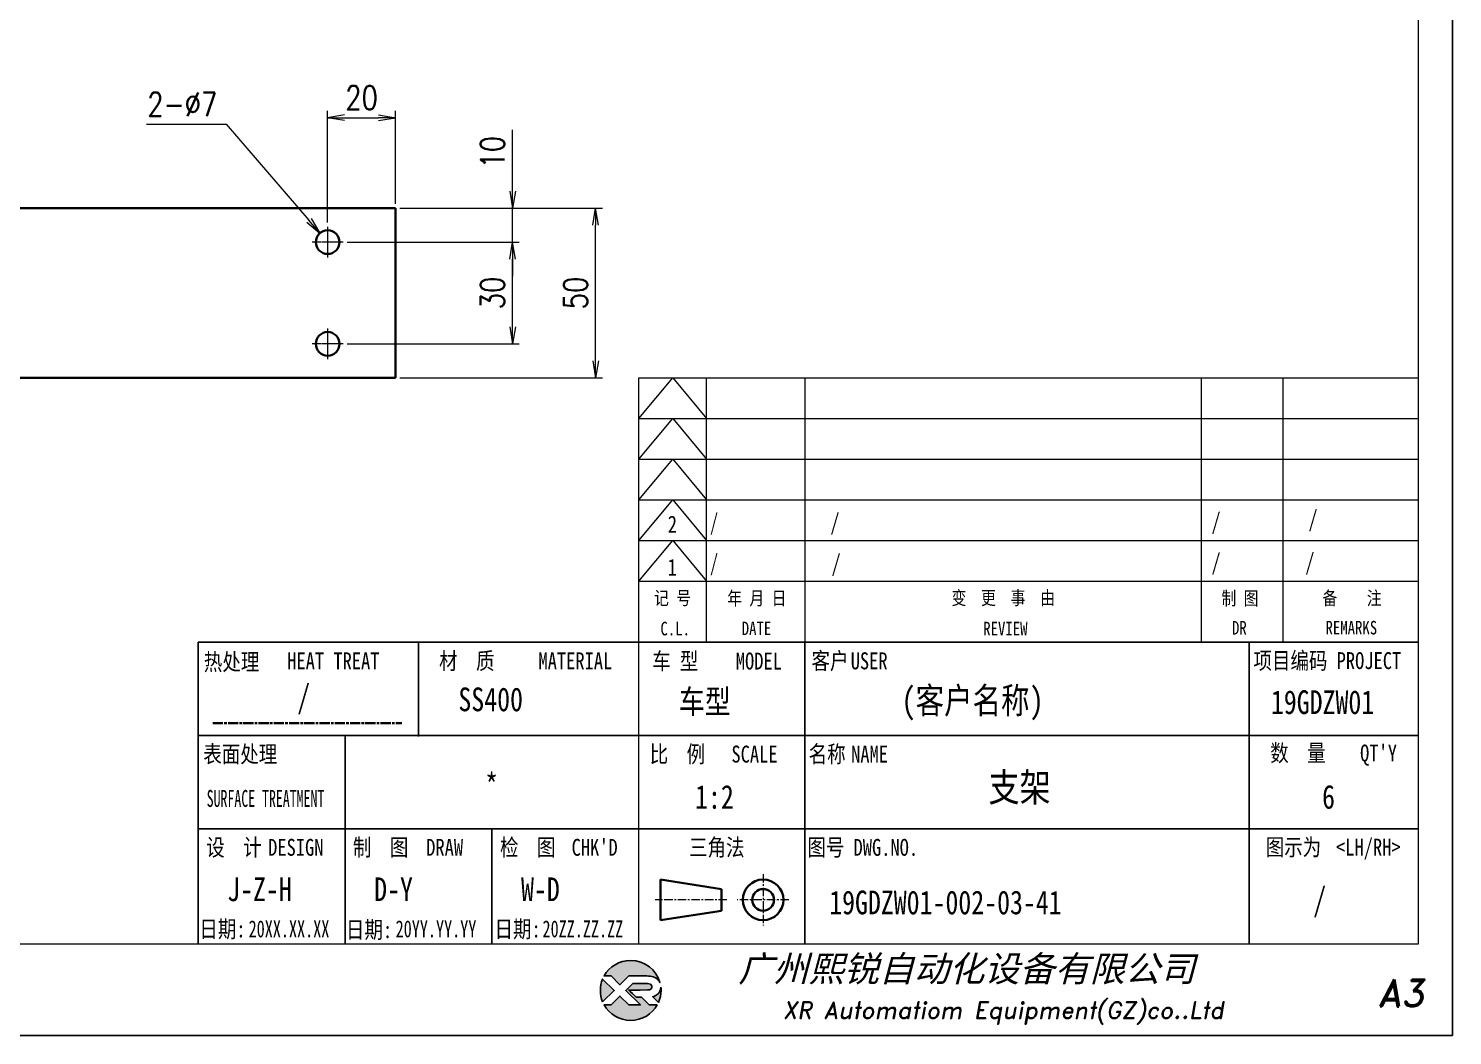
# Model space of a CAD drawing. Header units: millimetres. Extents: x 1333 to 142399, y -42879 to -5704.
# Drawn here: x 75319.3 to 75739.3, y -11024 to -10727 of the extents above; entities that cross this region are included whole.
import ezdxf
from ezdxf.enums import TextEntityAlignment as Align

# ---------------------------------------------------------------- set-up
doc = ezdxf.new("R2010")
doc.units = ezdxf.units.MM
doc.header["$LTSCALE"] = 0.5
doc.linetypes.add('AM_ISO08W050x2', pattern=[9, 6, -0.75, 1.5, -0.75])
doc.linetypes.add('CENTER', pattern=[2, 1.25, -0.25, 0.25, -0.25])
for name, color, linetype in [('DIM', 3, 'Continuous'), ('layer 1', 7, 'Continuous'), ('图\\M+19E79\\M+195B6\\M+18E9A', 7, 'Continuous'), ('图号', 7, 'Continuous'), ('图名', 7, 'Continuous'), ('数量', 7, 'Continuous'), ('材质', 7, 'Continuous'), ('表面处理', 7, 'Continuous'), ('车型', 7, 'Continuous')]:
    doc.layers.add(name, color=color, linetype=linetype)
for name, color, linetype, lineweight in [('中心线', 2, 'AM_ISO08W050x2', 18), ('图框', 7, 'Continuous', 18), ('热处理', 7, 'Continuous', 20), ('粗实线', 7, 'Continuous', 35), ('粗点划线', 6, 'AM_ISO08W050x2', 35)]:
    doc.layers.add(name, color=color, linetype=linetype, lineweight=lineweight)
doc.layers.add('打印', color=7, linetype='Continuous', lineweight=15, plot=False)
doc.layers.add('打印-禁用', color=7, linetype='Continuous', lineweight=15, plot=False)
doc.styles.add('DIM', font='romans.shx', dxfattribs={"width": 0.8, "bigfont": 'bigfont.shx'})
doc.styles.add('STYLE1', font='')
doc.styles.add('国标', font='simfang.ttf', dxfattribs={"width": 0.8})
doc.styles.add('标题\\M+18E9A', font='romand.shx', dxfattribs={"oblique": 10, "bigfont": 'bigfont.shx'})
doc.styles.get('STYLE1').set_extended_font_data('SimSun')
doc.dimstyles.new('XR 1-2$0', dxfattribs={"dimscale": 2, "dimtxt": 3.5, "dimasz": 2.5, "dimexe": 1, "dimexo": 0.625, "dimgap": 1.2, "dimtad": 1, "dimdsep": 46, "dimtxsty": 'DIM', "dimblk": 'OPEN', "dimcen": 0, "dimclrd": 8, "dimclre": 8, "dimclrt": 2, "dimazin": 2, "dimtfac": 0.5, "dimtmove": 0, "dimatfit": 3, "dimldrblk": 'OPEN', "dimfxl": 0, "dimtolj": 2, "dimlwd": 13, "dimlwe": 13, "dimarcsym": 0})
doc.dimstyles.new('XR 1-2$3', dxfattribs={"dimscale": 2, "dimtxt": 3.5, "dimasz": 2.5, "dimexe": 1, "dimexo": 0.625, "dimgap": 1.2, "dimtad": 1, "dimtoh": 1, "dimdsep": 46, "dimtxsty": 'DIM', "dimblk": 'OPEN', "dimcen": 0, "dimclrd": 8, "dimclre": 8, "dimclrt": 2, "dimazin": 2, "dimtfac": 0.5, "dimtofl": 0, "dimtmove": 0, "dimatfit": 3, "dimldrblk": 'OPEN', "dimfxl": 0, "dimtolj": 2, "dimlwd": 18, "dimlwe": 18, "dimarcsym": 0})

# ---------------------------------------------------------------- blocks, each defined once
blk = doc.blocks.new('XR')
at = {"true_color": 0xfc8000}
h = blk.add_hatch(color=30, dxfattribs=at)
h.set_gradient(color1=(252, 128, 0), rotation=240, one_color=1, tint=1, name='INVCURVED')
edge = h.paths.add_edge_path()
edge.add_spline(control_points=[(-434.18, -5928.47), (-433.9, -5928.74), (-433.63, -5929.01), (-433.63, -5929.01), (-433.63, -5929.01), (-433.63, -5929.01), (-433.36, -5928.74), (-433.09, -5928.47)], knot_values=[0.5625, 0.5625, 0.5625, 0.5625, 0.625, 0.625, 0.625, 0.625, 0.6875, 0.6875, 0.6875, 0.6875], degree=3, periodic=0)
edge.add_spline(control_points=[(-433.09, -5928.47), (-432.82, -5928.2), (-432.54, -5927.93), (-432.54, -5927.93), (-432.54, -5927.93), (-432.54, -5927.93), (-432.04, -5927.93), (-431.53, -5927.93)], knot_values=[0.4375, 0.4375, 0.4375, 0.4375, 0.5, 0.5, 0.5, 0.5, 0.5625, 0.5625, 0.5625, 0.5625], degree=3, periodic=0)
edge.add_spline(control_points=[(-431.53, -5927.93), (-431.03, -5927.93), (-430.52, -5927.93), (-430.52, -5927.93), (-430.52, -5927.93), (-430, -5927.93), (-429.43, -5927.96), (-429.01, -5928.33)], knot_values=[0.25, 0.25, 0.25, 0.25, 0.3125, 0.3125, 0.3125, 0.3125, 0.4375, 0.4375, 0.4375, 0.4375], degree=3, periodic=0)
edge.add_spline(control_points=[(-429.01, -5928.33), (-428.88, -5928.44), (-428.78, -5928.59), (-428.71, -5928.75)], knot_values=[0.125, 0.125, 0.125, 0.125, 0.25, 0.25, 0.25, 0.25], degree=3, periodic=0)
edge.add_spline(control_points=[(-428.71, -5928.75), (-429.13, -5927.18), (-430.58, -5926.02), (-432.31, -5926.02)], knot_values=[0, 0, 0, 0, 0.125, 0.125, 0.125, 0.125], degree=3, periodic=0)
edge.add_spline(control_points=[(-432.31, -5926.02), (-433.72, -5926.02), (-434.94, -5926.79), (-435.58, -5927.93)], knot_values=[0.875, 0.875, 0.875, 0.875, 1, 1, 1, 1], degree=3, periodic=0)
edge.add_spline(control_points=[(-435.58, -5927.93), (-435.58, -5927.93), (-434.72, -5927.93), (-434.72, -5927.93), (-434.72, -5927.93), (-434.72, -5927.93), (-434.45, -5928.2), (-434.18, -5928.47)], knot_values=[0.6875, 0.6875, 0.6875, 0.6875, 0.8125, 0.8125, 0.8125, 0.8125, 0.875, 0.875, 0.875, 0.875], degree=3, periodic=0)
edge = h.paths.add_edge_path()
edge.add_spline(control_points=[(-434.79, -5929.26), (-435.04, -5929.02), (-435.34, -5928.72), (-435.54, -5928.53)], knot_values=[0.562504, 0.562504, 0.562504, 0.562504, 0.656252, 0.656252, 0.656252, 0.656252], degree=3, periodic=0)
edge.add_spline(control_points=[(-435.54, -5928.53), (-435.67, -5928.4), (-435.76, -5928.31), (-435.76, -5928.31), (-435.76, -5928.31), (-435.94, -5928.74), (-436.03, -5929.21), (-436.03, -5929.71)], knot_values=[0.25, 0.25, 0.25, 0.25, 0.312504, 0.312504, 0.312504, 0.312504, 0.562504, 0.562504, 0.562504, 0.562504], degree=3, periodic=0)
edge.add_spline(control_points=[(-436.03, -5929.71), (-436.03, -5930.2), (-435.94, -5930.67), (-435.76, -5931.1), (-435.76, -5931.1), (-435.4, -5930.75), (-435.05, -5930.4)], knot_values=[0.874998, 0.874998, 0.874998, 0.874998, 1.124998, 1.124998, 1.124998, 1.25, 1.25, 1.25, 1.25], degree=3, periodic=0)
edge.add_spline(control_points=[(-435.05, -5930.4), (-434.7, -5930.05), (-434.34, -5929.71), (-434.34, -5929.71), (-434.34, -5929.71), (-434.34, -5929.71), (-434.34, -5929.71), (-434.34, -5929.71)], knot_values=[0.749878, 0.749878, 0.749878, 0.749878, 0.874875, 0.874875, 0.874875, 0.874875, 0.874998, 0.874998, 0.874998, 0.874998], degree=3, periodic=0)
edge.add_spline(control_points=[(-434.34, -5929.71), (-434.34, -5929.71), (-434.34, -5929.71), (-434.34, -5929.71)], knot_values=[0.749634, 0.749634, 0.749634, 0.749634, 0.749817, 0.749817, 0.749817, 0.749817], degree=3, periodic=0)
edge.add_spline(control_points=[(-434.35, -5929.7), (-434.35, -5929.7), (-434.35, -5929.7), (-434.35, -5929.7)], knot_values=[0.738281, 0.738281, 0.738281, 0.738281, 0.742188, 0.742188, 0.742188, 0.742188], degree=3, periodic=0)
edge.add_spline(control_points=[(-434.35, -5929.7), (-434.36, -5929.69), (-434.37, -5929.68), (-434.38, -5929.67)], knot_values=[0.726563, 0.726563, 0.726563, 0.726563, 0.738281, 0.738281, 0.738281, 0.738281], degree=3, periodic=0)
edge.add_spline(control_points=[(-434.38, -5929.67), (-434.38, -5929.66), (-434.39, -5929.65), (-434.4, -5929.65)], knot_values=[0.718751, 0.718751, 0.718751, 0.718751, 0.726563, 0.726563, 0.726563, 0.726563], degree=3, periodic=0)
edge.add_spline(control_points=[(-434.4, -5929.65), (-434.42, -5929.63), (-434.45, -5929.6), (-434.47, -5929.58)], knot_values=[0.703126, 0.703126, 0.703126, 0.703126, 0.718751, 0.718751, 0.718751, 0.718751], degree=3, periodic=0)
edge.add_spline(control_points=[(-434.47, -5929.58), (-434.5, -5929.55), (-434.53, -5929.52), (-434.56, -5929.49)], knot_values=[0.687501, 0.687501, 0.687501, 0.687501, 0.703126, 0.703126, 0.703126, 0.703126], degree=3, periodic=0)
edge.add_spline(control_points=[(-434.56, -5929.49), (-434.63, -5929.42), (-434.71, -5929.35), (-434.79, -5929.26)], knot_values=[0.656252, 0.656252, 0.656252, 0.656252, 0.687501, 0.687501, 0.687501, 0.687501], degree=3, periodic=0)
at = {"true_color": 0x0348ff}
h = blk.add_hatch(color=160, dxfattribs=at)
h.set_gradient(color1=(3, 72, 255), color2=(0, 41, 153), one_color=1, tint=0.3, name='HEMISPHERICAL')
edge = h.paths.add_edge_path()
edge.add_spline(control_points=[(-432.54, -5929.67), (-432.26, -5929.95), (-431.94, -5930.23), (-431.66, -5930.51), (-431.66, -5930.51), (-431.66, -5930.51), (-431.66, -5930.51), (-431.66, -5930.51)], knot_values=[0.736842, 0.736842, 0.736842, 0.736842, 0.789474, 0.789474, 0.789474, 0.789474, 0.802633, 0.802633, 0.802633, 0.802633], degree=3, periodic=0)
edge.add_spline(control_points=[(-431.66, -5930.51), (-431.65, -5930.51), (-431.65, -5930.52), (-431.65, -5930.52)], knot_values=[0.802633, 0.802633, 0.802633, 0.802633, 0.815791, 0.815791, 0.815791, 0.815791], degree=3, periodic=0)
edge.add_spline(control_points=[(-431.65, -5930.52), (-431.64, -5930.53), (-431.64, -5930.53), (-431.64, -5930.53)], knot_values=[0.815791, 0.815791, 0.815791, 0.815791, 0.82237, 0.82237, 0.82237, 0.82237], degree=3, periodic=0)
edge.add_spline(control_points=[(-431.64, -5930.53), (-431.64, -5930.53), (-431.64, -5930.53), (-431.63, -5930.54)], knot_values=[0.82237, 0.82237, 0.82237, 0.82237, 0.828949, 0.828949, 0.828949, 0.828949], degree=3, periodic=0)
edge.add_spline(control_points=[(-431.63, -5930.54), (-431.63, -5930.54), (-431.63, -5930.54), (-431.63, -5930.54), (-431.63, -5930.54), (-431.63, -5930.54), (-431.59, -5930.54), (-431.52, -5930.54)], knot_values=[0.841901, 0.841901, 0.841901, 0.841901, 0.842105, 0.842105, 0.842105, 0.842105, 0.855264, 0.855264, 0.855264, 0.855264], degree=3, periodic=0)
edge.add_spline(control_points=[(-431.52, -5930.54), (-431.46, -5930.54), (-431.38, -5930.54), (-431.3, -5930.54)], knot_values=[0.855264, 0.855264, 0.855264, 0.855264, 0.868422, 0.868422, 0.868422, 0.868422], degree=3, periodic=0)
edge.add_spline(control_points=[(-431.3, -5930.54), (-431.26, -5930.54), (-431.22, -5930.54), (-431.18, -5930.54)], knot_values=[0.868422, 0.868422, 0.868422, 0.868422, 0.875, 0.875, 0.875, 0.875], degree=3, periodic=0)
edge.add_spline(control_points=[(-431.18, -5930.54), (-431.14, -5930.54), (-431.1, -5930.54), (-431.07, -5930.54)], knot_values=[0.875, 0.875, 0.875, 0.875, 0.881579, 0.881579, 0.881579, 0.881579], degree=3, periodic=0)
edge.add_spline(control_points=[(-431.07, -5930.54), (-431.05, -5930.54), (-431.04, -5930.54), (-431.03, -5930.54)], knot_values=[0.881579, 0.881579, 0.881579, 0.881579, 0.884869, 0.884869, 0.884869, 0.884869], degree=3, periodic=0)
edge.add_spline(control_points=[(-431.03, -5930.54), (-431.02, -5930.54), (-431, -5930.54), (-431, -5930.54)], knot_values=[0.884869, 0.884869, 0.884869, 0.884869, 0.888158, 0.888158, 0.888158, 0.888158], degree=3, periodic=0)
edge.add_spline(control_points=[(-431, -5930.54), (-430.99, -5930.54), (-430.99, -5930.54), (-430.98, -5930.54)], knot_values=[0.888158, 0.888158, 0.888158, 0.888158, 0.889803, 0.889803, 0.889803, 0.889803], degree=3, periodic=0)
edge.add_spline(control_points=[(-430.98, -5930.54), (-430.98, -5930.54), (-430.98, -5930.54), (-430.97, -5930.54)], knot_values=[0.889803, 0.889803, 0.889803, 0.889803, 0.891447, 0.891447, 0.891447, 0.891447], degree=3, periodic=0)
edge.add_spline(control_points=[(-430.97, -5930.54), (-430.97, -5930.54), (-430.97, -5930.54), (-430.97, -5930.54)], knot_values=[0.891447, 0.891447, 0.891447, 0.891447, 0.89227, 0.89227, 0.89227, 0.89227], degree=3, periodic=0)
edge.add_spline(control_points=[(-430.97, -5930.54), (-430.97, -5930.54), (-430.97, -5930.54), (-430.97, -5930.54)], knot_values=[0.89227, 0.89227, 0.89227, 0.89227, 0.893092, 0.893092, 0.893092, 0.893092], degree=3, periodic=0)
edge.add_spline(control_points=[(-430.97, -5930.54), (-430.97, -5930.54), (-430.97, -5930.54), (-430.97, -5930.54)], knot_values=[0.893092, 0.893092, 0.893092, 0.893092, 0.893503, 0.893503, 0.893503, 0.893503], degree=3, periodic=0)
edge.add_spline(control_points=[(-430.97, -5930.54), (-430.97, -5930.54), (-430.97, -5930.54), (-430.97, -5930.54)], knot_values=[0.893503, 0.893503, 0.893503, 0.893503, 0.893914, 0.893914, 0.893914, 0.893914], degree=3, periodic=0)
edge.add_spline(control_points=[(-430.97, -5930.54), (-430.97, -5930.54), (-430.97, -5930.54), (-430.97, -5930.54)], knot_values=[0.893914, 0.893914, 0.893914, 0.893914, 0.89412, 0.89412, 0.89412, 0.89412], degree=3, periodic=0)
edge.add_spline(control_points=[(-430.97, -5930.54), (-430.97, -5930.54), (-430.97, -5930.54), (-430.97, -5930.54)], knot_values=[0.89412, 0.89412, 0.89412, 0.89412, 0.894326, 0.894326, 0.894326, 0.894326], degree=3, periodic=0)
edge.add_spline(control_points=[(-430.97, -5930.54), (-430.97, -5930.54), (-430.97, -5930.54), (-430.97, -5930.54)], knot_values=[0.894428, 0.894428, 0.894428, 0.894428, 0.894531, 0.894531, 0.894531, 0.894531], degree=3, periodic=0)
edge.add_spline(control_points=[(-430.97, -5930.54), (-430.97, -5930.54), (-430.97, -5930.54), (-430.97, -5930.54)], knot_values=[0.894531, 0.894531, 0.894531, 0.894531, 0.894583, 0.894583, 0.894583, 0.894583], degree=3, periodic=0)
edge.add_spline(control_points=[(-430.97, -5930.54), (-430.97, -5930.54), (-430.97, -5930.54), (-430.97, -5930.54), (-430.97, -5930.54), (-430.97, -5930.54), (-430.73, -5930.78), (-430.49, -5931.01)], knot_values=[0.894685, 0.894685, 0.894685, 0.894685, 0.894737, 0.894737, 0.894737, 0.894737, 0.921052, 0.921052, 0.921052, 0.921052], degree=3, periodic=0)
edge.add_spline(control_points=[(-430.49, -5931.01), (-430.26, -5931.24), (-430.02, -5931.48), (-430.02, -5931.48)], knot_values=[0.921052, 0.921052, 0.921052, 0.921052, 0.947368, 0.947368, 0.947368, 0.947368], degree=3, periodic=0)
edge.add_spline(control_points=[(-430.02, -5931.48), (-430.02, -5931.48), (-430.02, -5931.48), (-430.02, -5931.48)], knot_values=[0.947522, 0.947522, 0.947522, 0.947522, 0.947573, 0.947573, 0.947573, 0.947573], degree=3, periodic=0)
edge.add_spline(control_points=[(-430.02, -5931.48), (-430.02, -5931.48), (-430.02, -5931.48), (-430.02, -5931.48)], knot_values=[0.947573, 0.947573, 0.947573, 0.947573, 0.947676, 0.947676, 0.947676, 0.947676], degree=3, periodic=0)
edge.add_spline(control_points=[(-430.02, -5931.48), (-430.02, -5931.48), (-430.02, -5931.48), (-430.02, -5931.48)], knot_values=[0.947676, 0.947676, 0.947676, 0.947676, 0.947779, 0.947779, 0.947779, 0.947779], degree=3, periodic=0)
edge.add_spline(control_points=[(-430.02, -5931.48), (-430.02, -5931.48), (-430.02, -5931.48), (-430.02, -5931.48)], knot_values=[0.947779, 0.947779, 0.947779, 0.947779, 0.947984, 0.947984, 0.947984, 0.947984], degree=3, periodic=0)
edge.add_spline(control_points=[(-430.02, -5931.48), (-430.02, -5931.48), (-430.02, -5931.48), (-430.02, -5931.48)], knot_values=[0.947984, 0.947984, 0.947984, 0.947984, 0.94819, 0.94819, 0.94819, 0.94819], degree=3, periodic=0)
edge.add_spline(control_points=[(-430.02, -5931.48), (-430.02, -5931.48), (-430.02, -5931.48), (-430.02, -5931.48)], knot_values=[0.94819, 0.94819, 0.94819, 0.94819, 0.948601, 0.948601, 0.948601, 0.948601], degree=3, periodic=0)
edge.add_spline(control_points=[(-430.02, -5931.48), (-430.02, -5931.48), (-430.02, -5931.48), (-430.02, -5931.48)], knot_values=[0.948601, 0.948601, 0.948601, 0.948601, 0.949012, 0.949012, 0.949012, 0.949012], degree=3, periodic=0)
edge.add_spline(control_points=[(-430.02, -5931.48), (-430.02, -5931.48), (-430.01, -5931.48), (-430.01, -5931.48)], knot_values=[0.949012, 0.949012, 0.949012, 0.949012, 0.949834, 0.949834, 0.949834, 0.949834], degree=3, periodic=0)
edge.add_spline(control_points=[(-430.01, -5931.48), (-430.01, -5931.48), (-430.01, -5931.48), (-430.01, -5931.48)], knot_values=[0.949834, 0.949834, 0.949834, 0.949834, 0.950657, 0.950657, 0.950657, 0.950657], degree=3, periodic=0)
edge.add_spline(control_points=[(-430.01, -5931.48), (-430.01, -5931.48), (-430, -5931.48), (-430, -5931.48)], knot_values=[0.950657, 0.950657, 0.950657, 0.950657, 0.952301, 0.952301, 0.952301, 0.952301], degree=3, periodic=0)
edge.add_spline(control_points=[(-430, -5931.48), (-429.99, -5931.48), (-429.98, -5931.48), (-429.98, -5931.48)], knot_values=[0.952301, 0.952301, 0.952301, 0.952301, 0.953946, 0.953946, 0.953946, 0.953946], degree=3, periodic=0)
edge.add_spline(control_points=[(-429.98, -5931.48), (-429.96, -5931.48), (-429.95, -5931.48), (-429.93, -5931.48)], knot_values=[0.953946, 0.953946, 0.953946, 0.953946, 0.957236, 0.957236, 0.957236, 0.957236], degree=3, periodic=0)
edge.add_spline(control_points=[(-429.93, -5931.48), (-429.91, -5931.48), (-429.89, -5931.48), (-429.87, -5931.48)], knot_values=[0.957236, 0.957236, 0.957236, 0.957236, 0.960525, 0.960525, 0.960525, 0.960525], degree=3, periodic=0)
edge.add_spline(control_points=[(-429.87, -5931.48), (-429.82, -5931.48), (-429.77, -5931.48), (-429.71, -5931.48)], knot_values=[0.960525, 0.960525, 0.960525, 0.960525, 0.967104, 0.967104, 0.967104, 0.967104], degree=3, periodic=0)
edge.add_spline(control_points=[(-429.71, -5931.48), (-429.65, -5931.48), (-429.59, -5931.48), (-429.53, -5931.48)], knot_values=[0.967104, 0.967104, 0.967104, 0.967104, 0.973683, 0.973683, 0.973683, 0.973683], degree=3, periodic=0)
edge.add_spline(control_points=[(-429.53, -5931.48), (-429.41, -5931.48), (-429.29, -5931.48), (-429.19, -5931.48)], knot_values=[0.973683, 0.973683, 0.973683, 0.973683, 0.98684, 0.98684, 0.98684, 0.98684], degree=3, periodic=0)
edge.add_spline(control_points=[(-429.19, -5931.48), (-429.1, -5931.48), (-429.04, -5931.48), (-429.04, -5931.48), (-429.67, -5932.62), (-430.9, -5933.39), (-432.31, -5933.39)], knot_values=[0.98684, 0.98684, 0.98684, 0.98684, 1, 1, 1, 1.052632, 1.052632, 1.052632, 1.052632], degree=3, periodic=0)
edge.add_spline(control_points=[(-432.31, -5933.39), (-433.72, -5933.39), (-434.94, -5932.62), (-435.58, -5931.48), (-435.58, -5931.48), (-435.58, -5931.48), (-435.36, -5931.48), (-435.15, -5931.48)], knot_values=[0.052632, 0.052632, 0.052632, 0.052632, 0.105263, 0.105263, 0.105263, 0.105263, 0.131579, 0.131579, 0.131579, 0.131579], degree=3, periodic=0)
edge.add_spline(control_points=[(-435.15, -5931.48), (-434.93, -5931.48), (-434.72, -5931.48), (-434.72, -5931.48), (-434.72, -5931.48), (-434.72, -5931.48), (-434.45, -5931.21), (-434.18, -5930.94)], knot_values=[0.131579, 0.131579, 0.131579, 0.131579, 0.157895, 0.157895, 0.157895, 0.157895, 0.184211, 0.184211, 0.184211, 0.184211], degree=3, periodic=0)
edge.add_spline(control_points=[(-434.18, -5930.94), (-433.9, -5930.67), (-433.63, -5930.4), (-433.63, -5930.4), (-433.63, -5930.4), (-433.63, -5930.4), (-433.36, -5930.67), (-433.09, -5930.94)], knot_values=[0.184211, 0.184211, 0.184211, 0.184211, 0.210526, 0.210526, 0.210526, 0.210526, 0.236842, 0.236842, 0.236842, 0.236842], degree=3, periodic=0)
edge.add_spline(control_points=[(-433.09, -5930.94), (-432.82, -5931.21), (-432.54, -5931.48), (-432.54, -5931.48), (-432.54, -5931.48), (-432.54, -5931.48), (-432.19, -5931.48), (-431.83, -5931.48)], knot_values=[0.236842, 0.236842, 0.236842, 0.236842, 0.263158, 0.263158, 0.263158, 0.263158, 0.289474, 0.289474, 0.289474, 0.289474], degree=3, periodic=0)
edge.add_spline(control_points=[(-431.83, -5931.48), (-431.48, -5931.48), (-431.12, -5931.48), (-431.12, -5931.48), (-431.12, -5931.48), (-431.12, -5931.48), (-431.57, -5931.03), (-432.02, -5930.59)], knot_values=[0.289474, 0.289474, 0.289474, 0.289474, 0.315789, 0.315789, 0.315789, 0.315789, 0.342105, 0.342105, 0.342105, 0.342105], degree=3, periodic=0)
edge.add_spline(control_points=[(-432.02, -5930.59), (-432.47, -5930.15), (-432.92, -5929.71), (-432.92, -5929.71), (-432.92, -5929.71), (-432.92, -5929.71), (-432.71, -5929.5), (-432.5, -5929.29)], knot_values=[0.342105, 0.342105, 0.342105, 0.342105, 0.368421, 0.368421, 0.368421, 0.368421, 0.394737, 0.394737, 0.394737, 0.394737], degree=3, periodic=0)
edge.add_spline(control_points=[(-432.5, -5929.29), (-432.3, -5929.09), (-432.09, -5928.88), (-432.09, -5928.88)], knot_values=[0.394737, 0.394737, 0.394737, 0.394737, 0.421053, 0.421053, 0.421053, 0.421053], degree=3, periodic=0)
edge.add_spline(control_points=[(-432.09, -5928.88), (-432.09, -5928.88), (-432.06, -5928.86), (-432.06, -5928.86)], knot_values=[0.421053, 0.421053, 0.421053, 0.421053, 0.473684, 0.473684, 0.473684, 0.473684], degree=3, periodic=0)
edge.add_spline(control_points=[(-432.06, -5928.86), (-432.06, -5928.86), (-432.06, -5928.86), (-432.06, -5928.86), (-432.06, -5928.86), (-432.06, -5928.86), (-430.4, -5928.86), (-430.26, -5928.86)], knot_values=[0.473684, 0.473684, 0.473684, 0.473684, 0.473684, 0.473684, 0.473684, 0.473684, 0.526316, 0.526316, 0.526316, 0.526316], degree=3, periodic=0)
edge.add_spline(control_points=[(-430.26, -5928.86), (-429.54, -5928.86), (-429.62, -5929.4), (-429.83, -5929.55)], knot_values=[0.526316, 0.526316, 0.526316, 0.526316, 0.578947, 0.578947, 0.578947, 0.578947], degree=3, periodic=0)
edge.add_spline(control_points=[(-429.83, -5929.55), (-429.94, -5929.62), (-430.08, -5929.65), (-430.26, -5929.65), (-430.26, -5929.65), (-430.26, -5929.65), (-430.48, -5929.65), (-430.71, -5929.66)], knot_values=[0.578947, 0.578947, 0.578947, 0.578947, 0.631579, 0.631579, 0.631579, 0.631579, 0.657895, 0.657895, 0.657895, 0.657895], degree=3, periodic=0)
edge.add_spline(control_points=[(-430.71, -5929.66), (-430.93, -5929.66), (-431.15, -5929.67), (-431.15, -5929.67), (-431.15, -5929.67), (-431.15, -5929.67), (-432.54, -5929.67), (-432.54, -5929.67)], knot_values=[0.657895, 0.657895, 0.657895, 0.657895, 0.684211, 0.684211, 0.684211, 0.684211, 0.736842, 0.736842, 0.736842, 0.736842], degree=3, periodic=0)
edge = h.paths.add_edge_path()
edge.add_spline(control_points=[(-428.6, -5929.32), (-428.61, -5929.67), (-428.76, -5930), (-429.06, -5930.22)], knot_values=[0.8, 0.8, 0.8, 0.8, 1, 1, 1, 1], degree=3, periodic=0)
edge.add_spline(control_points=[(-429.06, -5930.22), (-429.22, -5930.34), (-429.41, -5930.43), (-429.61, -5930.48)], knot_values=[0.6, 0.6, 0.6, 0.6, 0.8, 0.8, 0.8, 0.8], degree=3, periodic=0)
edge.add_spline(control_points=[(-429.61, -5930.48), (-429.61, -5930.48), (-428.9, -5931.19), (-428.9, -5931.19), (-428.9, -5931.19), (-428.69, -5930.73), (-428.58, -5930.23), (-428.58, -5929.71)], knot_values=[0.2, 0.2, 0.2, 0.2, 0.4, 0.4, 0.4, 0.4, 0.6, 0.6, 0.6, 0.6], degree=3, periodic=0)
edge.add_spline(control_points=[(-428.58, -5929.71), (-428.58, -5929.58), (-428.59, -5929.45), (-428.6, -5929.32)], knot_values=[0, 0, 0, 0, 0.2, 0.2, 0.2, 0.2], degree=3, periodic=0)
at = {"layer": 'layer 1', "color": 30}
for points, knots in [([(-432.31, -5926.02), (-430.58, -5926.02), (-429.13, -5927.18), (-428.71, -5928.75), (-428.71, -5928.75), (-428.78, -5928.59), (-428.88, -5928.44), (-429.01, -5928.33), (-429.01, -5928.33), (-429.43, -5927.96), (-430, -5927.93), (-430.52, -5927.93), (-430.52, -5927.93), (-430.52, -5927.93), (-432.54, -5927.93), (-432.54, -5927.93), (-432.54, -5927.93), (-432.54, -5927.93), (-433.63, -5929.01), (-433.63, -5929.01), (-433.63, -5929.01), (-433.63, -5929.01), (-434.72, -5927.93), (-434.72, -5927.93), (-434.72, -5927.93), (-434.72, -5927.93), (-435.58, -5927.93), (-435.58, -5927.93), (-435.58, -5927.93), (-434.94, -5926.79), (-433.72, -5926.02), (-432.31, -5926.02)], [0, 0, 0, 0, 0.125, 0.125, 0.125, 0.125, 0.25, 0.25, 0.25, 0.25, 0.375, 0.375, 0.375, 0.375, 0.5, 0.5, 0.5, 0.5, 0.625, 0.625, 0.625, 0.625, 0.75, 0.75, 0.75, 0.75, 0.875, 0.875, 0.875, 0.875, 1, 1, 1, 1]), ([(-435.76, -5931.1), (-435.94, -5930.67), (-436.03, -5930.2), (-436.03, -5929.71), (-436.03, -5929.71), (-436.03, -5929.21), (-435.94, -5928.74), (-435.76, -5928.31), (-435.76, -5928.31), (-435.76, -5928.31), (-434.34, -5929.71), (-434.34, -5929.71), (-434.34, -5929.71), (-434.34, -5929.71), (-435.76, -5931.1), (-435.76, -5931.1)], [0, 0, 0, 0, 0.25, 0.25, 0.25, 0.25, 0.5, 0.5, 0.5, 0.5, 0.75, 0.75, 0.75, 0.75, 1, 1, 1, 1])]:
    blk.add_open_spline(points, degree=3, knots=knots, dxfattribs=at)
at = {"layer": 'layer 1', "color": 154}
for points, knots in [([(-429.04, -5931.48), (-429.67, -5932.62), (-430.9, -5933.39), (-432.31, -5933.39), (-432.31, -5933.39), (-433.72, -5933.39), (-434.94, -5932.62), (-435.58, -5931.48), (-435.58, -5931.48), (-435.58, -5931.48), (-434.72, -5931.48), (-434.72, -5931.48), (-434.72, -5931.48), (-434.72, -5931.48), (-433.63, -5930.4), (-433.63, -5930.4), (-433.63, -5930.4), (-433.63, -5930.4), (-432.54, -5931.48), (-432.54, -5931.48), (-432.54, -5931.48), (-432.54, -5931.48), (-431.12, -5931.48), (-431.12, -5931.48), (-431.12, -5931.48), (-431.12, -5931.48), (-432.92, -5929.71), (-432.92, -5929.71), (-432.92, -5929.71), (-432.92, -5929.71), (-432.09, -5928.88), (-432.09, -5928.88), (-432.09, -5928.88), (-432.09, -5928.88), (-432.06, -5928.86), (-432.06, -5928.86), (-432.06, -5928.86), (-432.06, -5928.86), (-430.4, -5928.86), (-430.26, -5928.86), (-430.26, -5928.86), (-429.54, -5928.86), (-429.62, -5929.4), (-429.83, -5929.55), (-429.83, -5929.55), (-429.94, -5929.62), (-430.08, -5929.65), (-430.26, -5929.65), (-430.26, -5929.65), (-430.26, -5929.65), (-431.15, -5929.67), (-431.15, -5929.67), (-431.15, -5929.67), (-431.15, -5929.67), (-432.54, -5929.67), (-432.54, -5929.67), (-432.54, -5929.67), (-432.26, -5929.95), (-431.94, -5930.23), (-431.66, -5930.51), (-431.66, -5930.51), (-431.66, -5930.51), (-431.63, -5930.54), (-431.63, -5930.54), (-431.63, -5930.54), (-431.63, -5930.54), (-430.97, -5930.54), (-430.97, -5930.54), (-430.97, -5930.54), (-430.97, -5930.54), (-430.02, -5931.48), (-430.02, -5931.48), (-430.02, -5931.48), (-430.02, -5931.48), (-429.04, -5931.48), (-429.04, -5931.48)], [0, 0, 0, 0, 0.052632, 0.052632, 0.052632, 0.052632, 0.105263, 0.105263, 0.105263, 0.105263, 0.157895, 0.157895, 0.157895, 0.157895, 0.210526, 0.210526, 0.210526, 0.210526, 0.263158, 0.263158, 0.263158, 0.263158, 0.315789, 0.315789, 0.315789, 0.315789, 0.368421, 0.368421, 0.368421, 0.368421, 0.421053, 0.421053, 0.421053, 0.421053, 0.473684, 0.473684, 0.473684, 0.473684, 0.526316, 0.526316, 0.526316, 0.526316, 0.578947, 0.578947, 0.578947, 0.578947, 0.631579, 0.631579, 0.631579, 0.631579, 0.684211, 0.684211, 0.684211, 0.684211, 0.736842, 0.736842, 0.736842, 0.736842, 0.789474, 0.789474, 0.789474, 0.789474, 0.842105, 0.842105, 0.842105, 0.842105, 0.894737, 0.894737, 0.894737, 0.894737, 0.947368, 0.947368, 0.947368, 0.947368, 1, 1, 1, 1]), ([(-428.6, -5929.32), (-428.59, -5929.45), (-428.58, -5929.58), (-428.58, -5929.71), (-428.58, -5929.71), (-428.58, -5930.23), (-428.69, -5930.73), (-428.9, -5931.19), (-428.9, -5931.19), (-428.9, -5931.19), (-429.61, -5930.48), (-429.61, -5930.48), (-429.61, -5930.48), (-429.41, -5930.43), (-429.22, -5930.34), (-429.06, -5930.22), (-429.06, -5930.22), (-428.76, -5930), (-428.61, -5929.67), (-428.6, -5929.32)], [0, 0, 0, 0, 0.2, 0.2, 0.2, 0.2, 0.4, 0.4, 0.4, 0.4, 0.6, 0.6, 0.6, 0.6, 0.8, 0.8, 0.8, 0.8, 1, 1, 1, 1])]:
    blk.add_open_spline(points, degree=3, knots=knots, dxfattribs=at)
blk = doc.blocks.new('GZDEH零件A3图框V01版')
at = {"layer": '中心线', "color": 1, "linetype": 'CENTER', "lineweight": 5, "ltscale": 2}
for p, q in [((3175.82, -1822.66), (3175.82, -1830.26)), ((3170.49, -1826.46), (3159.89, -1826.46)), ((3179.62, -1826.46), (3172.02, -1826.46))]:
    blk.add_line(p, q, dxfattribs=at)
at = {"layer": '图\\M+19E79\\M+195B6\\M+18E9A', "color": 7}
blk.add_line((3272.49, -1788.46), (3092.49, -1788.46), dxfattribs=at)
at = {"layer": '图\\M+19E79\\M+195B6\\M+18E9A', "color": 9}
for p, q in [((3272.49, -1788.46), (3092.49, -1788.46)), ((3124.99, -1788.46), (3124.99, -1802.35)), ((3181.99, -1788.46), (3181.99, -1832.96)), ((3247.49, -1788.46), (3247.49, -1832.96)), ((3181.99, -1802.21), (3092.49, -1802.21)), ((3114.17, -1802.21), (3114.17, -1815.96)), ((3181.99, -1802.21), (3272.49, -1802.21)), ((3181.99, -1815.96), (3092.49, -1815.96)), ((3114.17, -1815.96), (3114.17, -1832.96)), ((3114.17, -1815.96), (3114.17, -1832.96)), ((3135.83, -1815.96), (3135.83, -1832.96)), ((3135.83, -1815.96), (3135.83, -1832.96)), ((3181.99, -1815.96), (3272.49, -1815.96))]:
    blk.add_line(p, q, dxfattribs=at)
at = {"layer": '图\\M+19E79\\M+195B6\\M+18E9A', "color": 9, "linetype": 'Continuous'}
blk.add_line((3092.49, -1832.96), (3092.49, -1788.46), dxfattribs=at)
at = {"layer": '图框', "linetype": 'Continuous'}
for p, q in [((3272.49, -1832.96), (3272.49, -1554.46)), ((3157.49, -1749.46), (3272.49, -1749.46)), ((3157.49, -1832.96), (3157.49, -1749.46)), ((2882.49, -1832.96), (3272.49, -1832.96))]:
    blk.add_line(p, q, dxfattribs=at)
at = {"layer": '图框', "color": 9}
for p, q in [((3157.49, -1755.46), (3162.49, -1749.46)), ((3162.49, -1749.46), (3167.49, -1755.46)), ((3167.49, -1788.46), (3167.49, -1749.46)), ((3240.49, -1788.46), (3240.49, -1749.46)), ((3252.49, -1749.46), (3252.49, -1788.46)), ((3157.49, -1755.46), (3272.49, -1755.46)), ((3157.49, -1761.46), (3162.49, -1755.46)), ((3162.49, -1755.46), (3167.49, -1761.46)), ((3157.49, -1761.46), (3272.49, -1761.46)), ((3157.49, -1767.46), (3162.49, -1761.46)), ((3162.49, -1761.46), (3167.49, -1767.46)), ((3157.49, -1767.46), (3272.49, -1767.46)), ((3157.49, -1773.46), (3162.49, -1767.46)), ((3162.49, -1767.46), (3167.49, -1773.46)), ((3157.49, -1773.46), (3272.49, -1773.46)), ((3157.49, -1779.46), (3162.49, -1773.46)), ((3162.49, -1773.46), (3167.49, -1779.46)), ((3157.49, -1779.46), (3272.49, -1779.46))]:
    blk.add_line(p, q, dxfattribs=at)
at = {"layer": '图框', "color": 9, "linetype": 'Continuous'}
blk.add_line((3181.99, -1749.46), (3181.99, -1832.96), dxfattribs=at)
at = {"layer": '图框', "color": 2, "linetype": 'ByBlock', "lineweight": 35}
for p, q in [((3169.69, -1824.86), (3160.69, -1823.46)), ((3160.69, -1829.46), (3160.69, -1823.46)), ((3169.69, -1824.86), (3169.69, -1828.06)), ((3169.69, -1828.06), (3160.69, -1829.46))]:
    blk.add_line(p, q, dxfattribs=at)
for radius in [3, 1.6]:
    blk.add_circle((3175.82, -1826.46), radius, dxfattribs=at)
at = {"layer": '打印-禁用', "linetype": 'Continuous'}
for p, q in [((3277.49, -1846.46), (3277.49, -1549.46)), ((2857.49, -1846.46), (3277.49, -1846.46))]:
    blk.add_line(p, q, dxfattribs=at)
at = {"layer": 'DIM', "xscale": 1.199999999999818, "yscale": 1.199999999999818, "zscale": 1.199999999999818}
blk.add_blockref('XR', (3675.07, 5275.84), dxfattribs=at)
at = {"layer": '图\\M+19E79\\M+195B6\\M+18E9A', "color": 9, "style": '国标'}
for s, width, p in [('热处理', 0.8, (3093.35, -1792.61)), ('材  质', 0.8, (3128.04, -1792.46)), ('项目编码 PROJECT', 0.8, (3248.13, -1792.43)), ('表面处理', 0.8, (3093.27, -1806.21)), ('比  例\u3000', 0.8, (3159.1, -1806.21)), ('SCALE', 0.8, (3171.15, -1806.21)), ('名称\u3000', 0.8, (3182.54, -1806.21)), ('NAME', 0.8, (3188.8, -1806.21)), ('数  量', 0.8, (3250.61, -1806.05)), ("QT'Y ", 0.8, (3263.86, -1806.05)), ('SURFACE TREATMENT', 0.6, (3093.77, -1812.75)), (' DESIGN', 0.8, (3101.47, -1819.96)), (' DRAW', 0.8, (3124.78, -1819.96)), ("CHK'D", 0.8, (3147.58, -1819.96)), ('三角法', 0.8, (3164.9, -1819.96)), ('图号', 0.8, (3182.36, -1819.96)), ('DWG.NO.', 0.8, (3189.16, -1819.96)), ('图示为', 0.8, (3249.94, -1819.93)), ('<LH/RH>', 0.8, (3260.31, -1819.93))]:
    blk.add_text(s, height=2.5, dxfattribs=dict(at, width=width)).set_placement(p)
at = {"layer": '图\\M+19E79\\M+195B6\\M+18E9A', "color": 9, "style": '国标', "width": 0.8}
for s, p in [('HEAT TREAT', (3112.45, -1792.46)), ('MATERIAL', (3148.14, -1792.46)), ('客户', (3185.68, -1792.46)), ('USER', (3191.46, -1792.46)), ('设  计', (3097.79, -1819.96)), ('制  图', (3119.43, -1819.96)), ('检  图', (3141.11, -1819.96)), ('日期:', (3096.09, -1832)), ('日期:', (3117.71, -1832.1)), ('日期:', (3139.62, -1832))]:
    blk.add_text(s, height=2.5, dxfattribs=at).set_placement(p, align=Align.CENTER)
for s, p in [('车 型', (3162.87, -1791.2)), ('MODEL', (3175.2, -1791.24))]:
    blk.add_text(s, height=2.5, dxfattribs=at).set_placement(p, align=Align.MIDDLE)
at = {"layer": '图\\M+19E79\\M+195B6\\M+18E9A', "color": 7, "lineweight": -3, "style": 'STYLE1', "oblique": 15}
blk.add_text('广州熙锐自动化设备有限公司 ', height=3.8, dxfattribs=at).set_placement((3172.16, -1838.51))
at = {"layer": '图\\M+19E79\\M+195B6\\M+18E9A', "color": 7, "style": '标题\\M+18E9A', "oblique": 10}
for s, height, p in [('A3', 4, (3269.91, -1840.2)), ('XR Automatiom Equipment(GZ)co..Ltd', 2.5, (3211.26, -1842.9))]:
    blk.add_text(s, height=height, dxfattribs=at).set_placement(p, align=Align.MIDDLE)
at = {"layer": '图框', "color": 9, "style": '国标', "width": 0.8}
for s, p in [('记 号', (3162.47, -1782.94)), ('年 月 日', (3174.9, -1782.98)), ('变  更  事  由', (3211.24, -1782.93)), ('C.L.', (3162.86, -1787.45)), ('DATE', (3174.85, -1787.42)), ('REVIEW', (3211.55, -1787.45))]:
    blk.add_text(s, height=2, dxfattribs=at).set_placement(p, align=Align.CENTER)
for s, p in [('制 图', (3246.15, -1781.95)), ('备    注', (3262.68, -1781.92)), ('DR', (3246.06, -1786.34)), ('REMARKS', (3262.57, -1786.32))]:
    blk.add_text(s, height=2, dxfattribs=at).set_placement(p, align=Align.MIDDLE)
blk = doc.blocks.new('DEH A3')
at = {"layer": '图框'}
blk.add_blockref('GZDEH零件A3图框V01版', (-2857.49, 1846.46), dxfattribs=at)
blk = doc.blocks.new('_Open')
at = {"color": 0, "linetype": 'ByBlock', "lineweight": -2}
for p, q in [((-1, 0.167), (0, 0)), ((-1, -0.167), (0, 0)), ((0, 0), (-1, 0))]:
    blk.add_line(p, q, dxfattribs=at)
blk = doc.blocks.new('*D222')
at = {"layer": 'Defpoints', "color": 0, "transparency": 16777216}
for p in [(75427.49, -10780.01), (75486.51, -10780.01), (75427.49, -10830.01)]:
    blk.add_point(p, dxfattribs=at)
at = {"layer": 'DIM', "color": 8, "lineweight": 13, "transparency": 16777216}
for p, q in [((75428.74, -10780.01), (75488.51, -10780.01)), ((75486.51, -10825.01), (75486.51, -10785.01)), ((75428.74, -10830.01), (75488.51, -10830.01))]:
    blk.add_line(p, q, dxfattribs=at)
at = {"layer": 'DIM', "color": 8, "lineweight": 13, "transparency": 16777216, "xscale": 5, "yscale": 5, "zscale": 5}
for p, rotation in [((75486.51, -10780.01), 90), ((75486.51, -10830.01), 270)]:
    blk.add_blockref('_Open', p, dxfattribs=dict(at, rotation=rotation))
at = {"layer": 'DIM', "color": 2, "transparency": 16777216, "insert": (75480.61, -10805.01), "char_height": 7, "attachment_point": 5, "rotation": 90, "style": 'DIM'}
blk.add_mtext('\\A2;50', dxfattribs=at)
blk = doc.blocks.new('*D224')
at = {"layer": 'Defpoints', "color": 0, "transparency": 16777216}
for p in [(75427.49, -10780.01), (75462.01, -10780.01), (75412.04, -10790.01)]:
    blk.add_point(p, dxfattribs=at)
at = {"layer": 'DIM', "color": 8, "lineweight": 13, "transparency": 16777216}
for p, q in [((75462.01, -10775.01), (75462.01, -10756.94)), ((75428.74, -10780.01), (75464.01, -10780.01)), ((75462.01, -10790.01), (75462.01, -10780.01)), ((75413.29, -10790.01), (75464.01, -10790.01)), ((75462.01, -10795.01), (75462.01, -10800.01))]:
    blk.add_line(p, q, dxfattribs=at)
at = {"layer": 'DIM', "color": 8, "lineweight": 13, "transparency": 16777216, "xscale": 5, "yscale": 5, "zscale": 5}
for p, rotation in [((75462.01, -10780.01), 270), ((75462.01, -10790.01), 90)]:
    blk.add_blockref('_Open', p, dxfattribs=dict(at, rotation=rotation))
at = {"layer": 'DIM', "color": 2, "transparency": 16777216, "insert": (75456.11, -10763.48), "char_height": 7, "attachment_point": 5, "rotation": 90, "style": 'DIM'}
blk.add_mtext('\\A2;10', dxfattribs=at)
blk = doc.blocks.new('*D225')
at = {"layer": 'Defpoints', "color": 0, "transparency": 16777216}
for p in [(75413.29, -10790.01), (75462.01, -10790.01), (75412.04, -10820.01)]:
    blk.add_point(p, dxfattribs=at)
at = {"layer": 'DIM', "color": 8, "lineweight": 13, "transparency": 16777216}
for p, q in [((75414.54, -10790.01), (75464.01, -10790.01)), ((75462.01, -10815.01), (75462.01, -10795.01)), ((75413.29, -10820.01), (75464.01, -10820.01))]:
    blk.add_line(p, q, dxfattribs=at)
at = {"layer": 'DIM', "color": 8, "lineweight": 13, "transparency": 16777216, "xscale": 5, "yscale": 5, "zscale": 5}
for p, rotation in [((75462.01, -10790.01), 90), ((75462.01, -10820.01), 270)]:
    blk.add_blockref('_Open', p, dxfattribs=dict(at, rotation=rotation))
at = {"layer": 'DIM', "color": 2, "transparency": 16777216, "insert": (75456.11, -10805.01), "char_height": 7, "attachment_point": 5, "rotation": 90, "style": 'DIM'}
blk.add_mtext('\\A2;30', dxfattribs=at)
blk = doc.blocks.new('*D226')
at = {"layer": 'Defpoints', "color": 0, "transparency": 16777216}
for p in [(75427.49, -10753.32), (75427.49, -10780.01), (75407.49, -10785.46)]:
    blk.add_point(p, dxfattribs=at)
at = {"layer": 'DIM', "color": 8, "lineweight": 13, "transparency": 16777216}
for p, q in [((75407.49, -10784.21), (75407.49, -10751.32)), ((75427.49, -10778.76), (75427.49, -10751.32)), ((75412.49, -10753.32), (75422.49, -10753.32))]:
    blk.add_line(p, q, dxfattribs=at)
at = {"layer": 'DIM', "color": 8, "lineweight": 13, "transparency": 16777216, "xscale": 5, "yscale": 5, "zscale": 5, "rotation": 180}
blk.add_blockref('_Open', (75407.49, -10753.32), dxfattribs=at)
at = {"layer": 'DIM', "color": 8, "lineweight": 13, "transparency": 16777216, "xscale": 5, "yscale": 5, "zscale": 5}
blk.add_blockref('_Open', (75427.49, -10753.32), dxfattribs=at)
at = {"layer": 'DIM', "color": 2, "transparency": 16777216, "insert": (75417.49, -10747.42), "char_height": 7, "attachment_point": 5, "style": 'DIM'}
blk.add_mtext('\\A2;20', dxfattribs=at)
blk = doc.blocks.new('*D227')
at = {"layer": 'Defpoints', "color": 0, "transparency": 16777216}
for p in [(75405.21, -10787.36), (75409.78, -10792.66)]:
    blk.add_point(p, dxfattribs=at)
at = {"layer": 'DIM', "color": 8, "lineweight": 18, "transparency": 16777216}
for p, q in [((75354.07, -10755.26), (75377.54, -10755.26)), ((75377.54, -10755.26), (75401.94, -10783.57))]:
    blk.add_line(p, q, dxfattribs=at)
at = {"layer": 'DIM', "color": 8, "lineweight": 18, "transparency": 16777216, "xscale": 5, "yscale": 5, "zscale": 5, "rotation": 310.7595837801155}
blk.add_blockref('_Open', (75405.21, -10787.36), dxfattribs=at)
at = {"layer": 'DIM', "color": 2, "transparency": 16777216, "insert": (75364.61, -10749.36), "char_height": 7, "attachment_point": 5, "style": 'DIM'}
blk.add_mtext('\\A2;2-%%c7', dxfattribs=at)

msp = doc.modelspace()

# ---------------------------------------------------------------- linework, layer by layer
at = {"layer": '中心线', "ltscale": 0.227502}
for p, q in [((75407.491, -10785.461), (75407.491, -10794.561)), ((75412.041, -10790.011), (75402.941, -10790.011)), ((75407.491, -10815.461), (75407.491, -10824.561)), ((75412.041, -10820.011), (75402.941, -10820.011))]:
    msp.add_line(p, q, dxfattribs=at)
at = {"layer": '打印'}
msp.add_lwpolyline([(74899.252, -10430.001), (75739.252, -10430.001), (75739.252, -11024.001), (74899.252, -11024.001)], close=True, dxfattribs=at)
at = {"layer": '粗实线'}
for p, q in [((75427.491, -10780.011), (75127.491, -10780.011)), ((75427.491, -10780.011), (75427.491, -10830.011)), ((75427.491, -10830.011), (75157.491, -10830.011))]:
    msp.add_line(p, q, dxfattribs=at)
for centre in [(75407.491, -10790.011), (75407.491, -10820.011)]:
    msp.add_circle(centre, 3.5, dxfattribs=at)
at = {"layer": '粗点划线', "linetype": 'AM_ISO08W050x2'}
msp.add_line((75373.602, -10931.858), (75429.324, -10931.858), dxfattribs=at)

# ---------------------------------------------------------------- block references
at = {"layer": '图框', "xscale": 2, "yscale": 2, "zscale": 2}
msp.add_blockref('DEH A3', (74899.252, -11024.001), dxfattribs=at)

# ---------------------------------------------------------------- texts
at = {"layer": '图\\M+19E79\\M+195B6\\M+18E9A', "color": 3, "style": '国标'}
for s, height, width, p in [('/', 5, 0.8, (75668.153, -10874.86)), ('/', 5, 0.8, (75696.743, -10874.118)), ('2', 5, 0.8, (75507.808, -10875.689)), ('/', 5, 0.705904, (75520.272, -10875.057)), ('/', 5, 0.8, (75555.743, -10875.057)), ('/', 5, 0.705904, (75520.272, -10887.057)), ('/', 5, 0.8, (75556.087, -10887.227)), ('/', 5, 0.8, (75668.153, -10886.86)), ('/', 5, 0.8, (75695.816, -10886.838)), ('1', 5, 0.8, (75507.786, -10888.409)), ('    (客户名称)', 7.7, 0.8, (75559.942, -10929.04)), ('19GDZW01', 7, 0.8, (75685.687, -10929.182)), ('1:2', 7, 0.8, (75515.854, -10957.135)), ('J-Z-H', 7, 0.8, (75377.848, -10984.368)), ('D-Y', 7, 0.8, (75421.208, -10984.368)), ('W-D', 7, 0.8, (75464.528, -10984.368)), ('/', 7, 0.8, (75698.171, -10987.402)), ('20XX.XX.XX', 5, 0.7, (75384.178, -10995.041)), ('20YY.YY.YY', 5, 0.7, (75427.538, -10995.041)), ('20ZZ.ZZ.ZZ', 5, 0.7, (75470.858, -10995.041))]:
    msp.add_text(s, height=height, dxfattribs=dict(at, width=width)).set_placement(p)
at = {"layer": '图号', "color": 3, "style": '国标', "width": 0.8}
msp.add_text('19GDZW01-002-03-41', height=7, dxfattribs=at).set_placement((75555.411, -10988.255))
at = {"layer": '图名', "color": 3, "style": '国标', "width": 0.8}
msp.add_text('支架', height=8.4, dxfattribs=at).set_placement((75611.556, -10954.974), align=Align.CENTER)
at = {"layer": '数量', "color": 3, "style": '国标', "width": 0.8}
msp.add_text('6', height=7, dxfattribs=at).set_placement((75702.688, -10957.105), align=Align.CENTER)
at = {"layer": '材质', "color": 3, "style": '国标', "width": 0.8}
msp.add_text('SS400', height=7, dxfattribs=at).set_placement((75455.569, -10928.362), align=Align.CENTER)
at = {"layer": '热处理', "color": 3, "style": '国标', "width": 0.8}
msp.add_text('/', height=7, dxfattribs=at).set_placement((75400.412, -10927.609), align=Align.CENTER)
at = {"layer": '表面处理', "color": 3, "style": '国标', "width": 0.8}
msp.add_text('*', height=7, dxfattribs=at).set_placement((75455.852, -10953.715), align=Align.CENTER)
at = {"layer": '车型', "color": 3, "style": '国标', "width": 0.8}
msp.add_text('  车型', height=7, dxfattribs=at).set_placement((75503.463, -10929.009))

# ---------------------------------------------------------------- dimensions: what is measured, and where the dimension line sits
at = {"layer": 'DIM', "color": 7}
dim = msp.add_linear_dim(base=(75427.491, -10753.32), p1=(75407.491, -10785.461), p2=(75427.491, -10780.011), dimstyle='XR 1-2$0', dxfattribs=at)
dim.commit()
dim.dimension.update_dxf_attribs({"geometry": '*D226', "text_midpoint": (75417.491, -10747.42)})
dim = msp.add_diameter_dim_2p(p1=(75409.776, -10792.662), p2=(75405.206, -10787.36), dimstyle='XR 1-2$3', override={"dimpost": '2-%%c<>'}, dxfattribs=at)
dim.commit()
dim.dimension.update_dxf_attribs({"geometry": '*D227', "text_midpoint": (75364.608, -10755.264), "dimtype": 163})
for base, p1, p2, picture, middle in [((75462.011, -10780.011), (75412.041, -10790.011), (75427.491, -10780.011), '*D224', (75456.111, -10763.478)), ((75486.508, -10780.011), (75427.491, -10830.011), (75427.491, -10780.011), '*D222', (75480.608, -10805.011)), ((75462.011, -10790.011), (75412.041, -10820.011), (75413.291, -10790.011), '*D225', (75456.111, -10805.011))]:
    dim = msp.add_linear_dim(base=base, p1=p1, p2=p2, angle=90, dimstyle='XR 1-2$0', dxfattribs=at)
    dim.commit()
    dim.dimension.update_dxf_attribs({"geometry": picture, "text_midpoint": middle})

doc.saveas('drawing.dxf')
